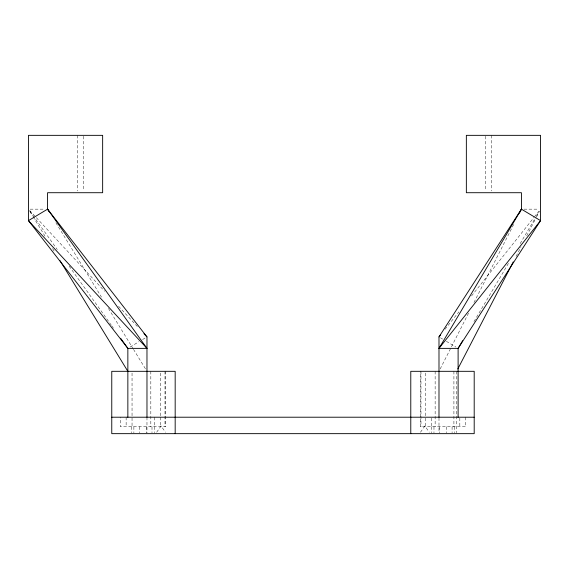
<?xml version="1.0" encoding="UTF-8"?>
<svg xmlns="http://www.w3.org/2000/svg" width="569" height="569" viewBox="0 0 569 569"><rect width="100%" height="100%" fill="white"/><g stroke="black" fill="none" stroke-linecap="round" stroke-linejoin="round"><path stroke-width="0.43" stroke-dasharray="2.85 2.13" d="M440.193 368.94L451.053 347.588M451.452 346.791L469.148 311.99M473.977 302.495L514.589 222.607M516.097 256.391L520.984 246.939M526.695 235.922L536.069 217.813M536.475 217.031L539.327 211.519M473.963 321.599L508.842 262.7M520.166 243.575L534.661 219.101M536.475 216.042L539.192 211.455M156.653 432.262L161.077 426.003L165.501 432.262M420.463 432.262L424.887 426.003L429.311 432.262M445.058 329.259L458.856 311.904M471.552 295.937L533.928 217.486M534.476 216.796L538.893 211.241M130.059 347.047L138.886 341.749M142.563 339.544L145.5 337.78M30.185 209.157L44.965 209.157M524.035 209.157L538.815 209.157M440.456 337.78L442.668 339.103M446.345 341.308L455.904 347.047M29.659 210.459L35.705 216.981M36.309 217.628L104.646 291.278M118.551 306.264L137.3 326.471M29.993 211.319L57.291 249.549M69.141 266.143L111.368 325.29M111.887 326.009L113.43 328.171M55.933 222.799L101.453 297.054M108.423 308.419L133.039 348.584M133.502 349.345L145.579 369.046M29.844 211.433L32.632 215.978M33.094 216.732L45.634 237.195M52.604 248.561L54.46 251.59M491.595 135.344L491.595 190.949M485.478 136.226L485.478 190.949M465.67 417.212L465.67 426.771L420.285 426.771L420.285 371.315M459.83 418.08L459.83 426.771M456.594 371.315L456.594 432.774M454.716 426.771L454.716 432.796M453.913 371.315L453.913 426.771M452.085 426.771L452.085 432.796M446.679 426.771L446.679 432.796M439.375 426.771L439.375 432.796M438.991 417.852L438.991 432.789M435.136 371.315L435.136 426.771M433.969 426.771L433.969 432.796M431.629 418.08L431.629 426.771M431.33 426.771L431.33 432.796M425.712 373.079L425.712 416.33M425.712 418.08L425.712 426.771M420.968 371.315L420.968 426.771M165.679 371.315L165.679 426.771L120.287 426.771L120.287 417.212M164.996 371.315L164.996 426.771M160.252 373.079L160.252 416.33M160.252 417.212L160.252 426.771M154.626 426.771L154.626 432.796M154.334 417.212L154.334 426.771M151.994 426.771L151.994 432.796M150.828 371.315L150.828 426.771M146.973 417.212L146.973 432.789M146.589 426.771L146.589 432.796M139.284 426.771L139.284 432.796M133.879 426.771L133.879 432.796M132.044 373.079L132.044 426.771M131.247 426.771L131.247 432.796M126.133 417.212L126.133 426.771M83.522 136.226L83.522 190.949M77.405 135.344L77.405 190.949"/><path stroke-width="0.85" d="M519.419 213.112L521.424 209.157L521.424 192.713L466.352 192.713L466.352 135.344L540.55 135.344L540.55 220.63L458.109 348.37L458.109 417.212M457.81 368.954L513.245 261.896M438.991 348.37L521.424 209.157L540.55 220.63L438.991 348.37L458.109 348.37L462.64 340.717M438.991 417.212L438.991 336.898L521.424 209.157M438.991 336.898L440.641 334.814M120.642 338.271L127.854 348.37L146.973 348.37L28.45 220.63L28.45 135.344L102.648 135.344L102.648 192.713L47.576 192.713L47.576 209.157L28.45 220.63L127.854 348.37L127.854 417.212M111.766 417.212L474.197 417.212M143.95 333.64L146.973 336.898L146.973 417.212M48.962 211.433L47.576 209.157L146.973 336.898M47.576 209.157L146.973 348.37M60.037 260.687L127.854 371.315M410.782 433.656L410.782 371.315L474.197 371.315L474.197 433.656L111.766 433.656L111.766 371.315L175.174 371.315L175.174 433.656"/></g></svg>
